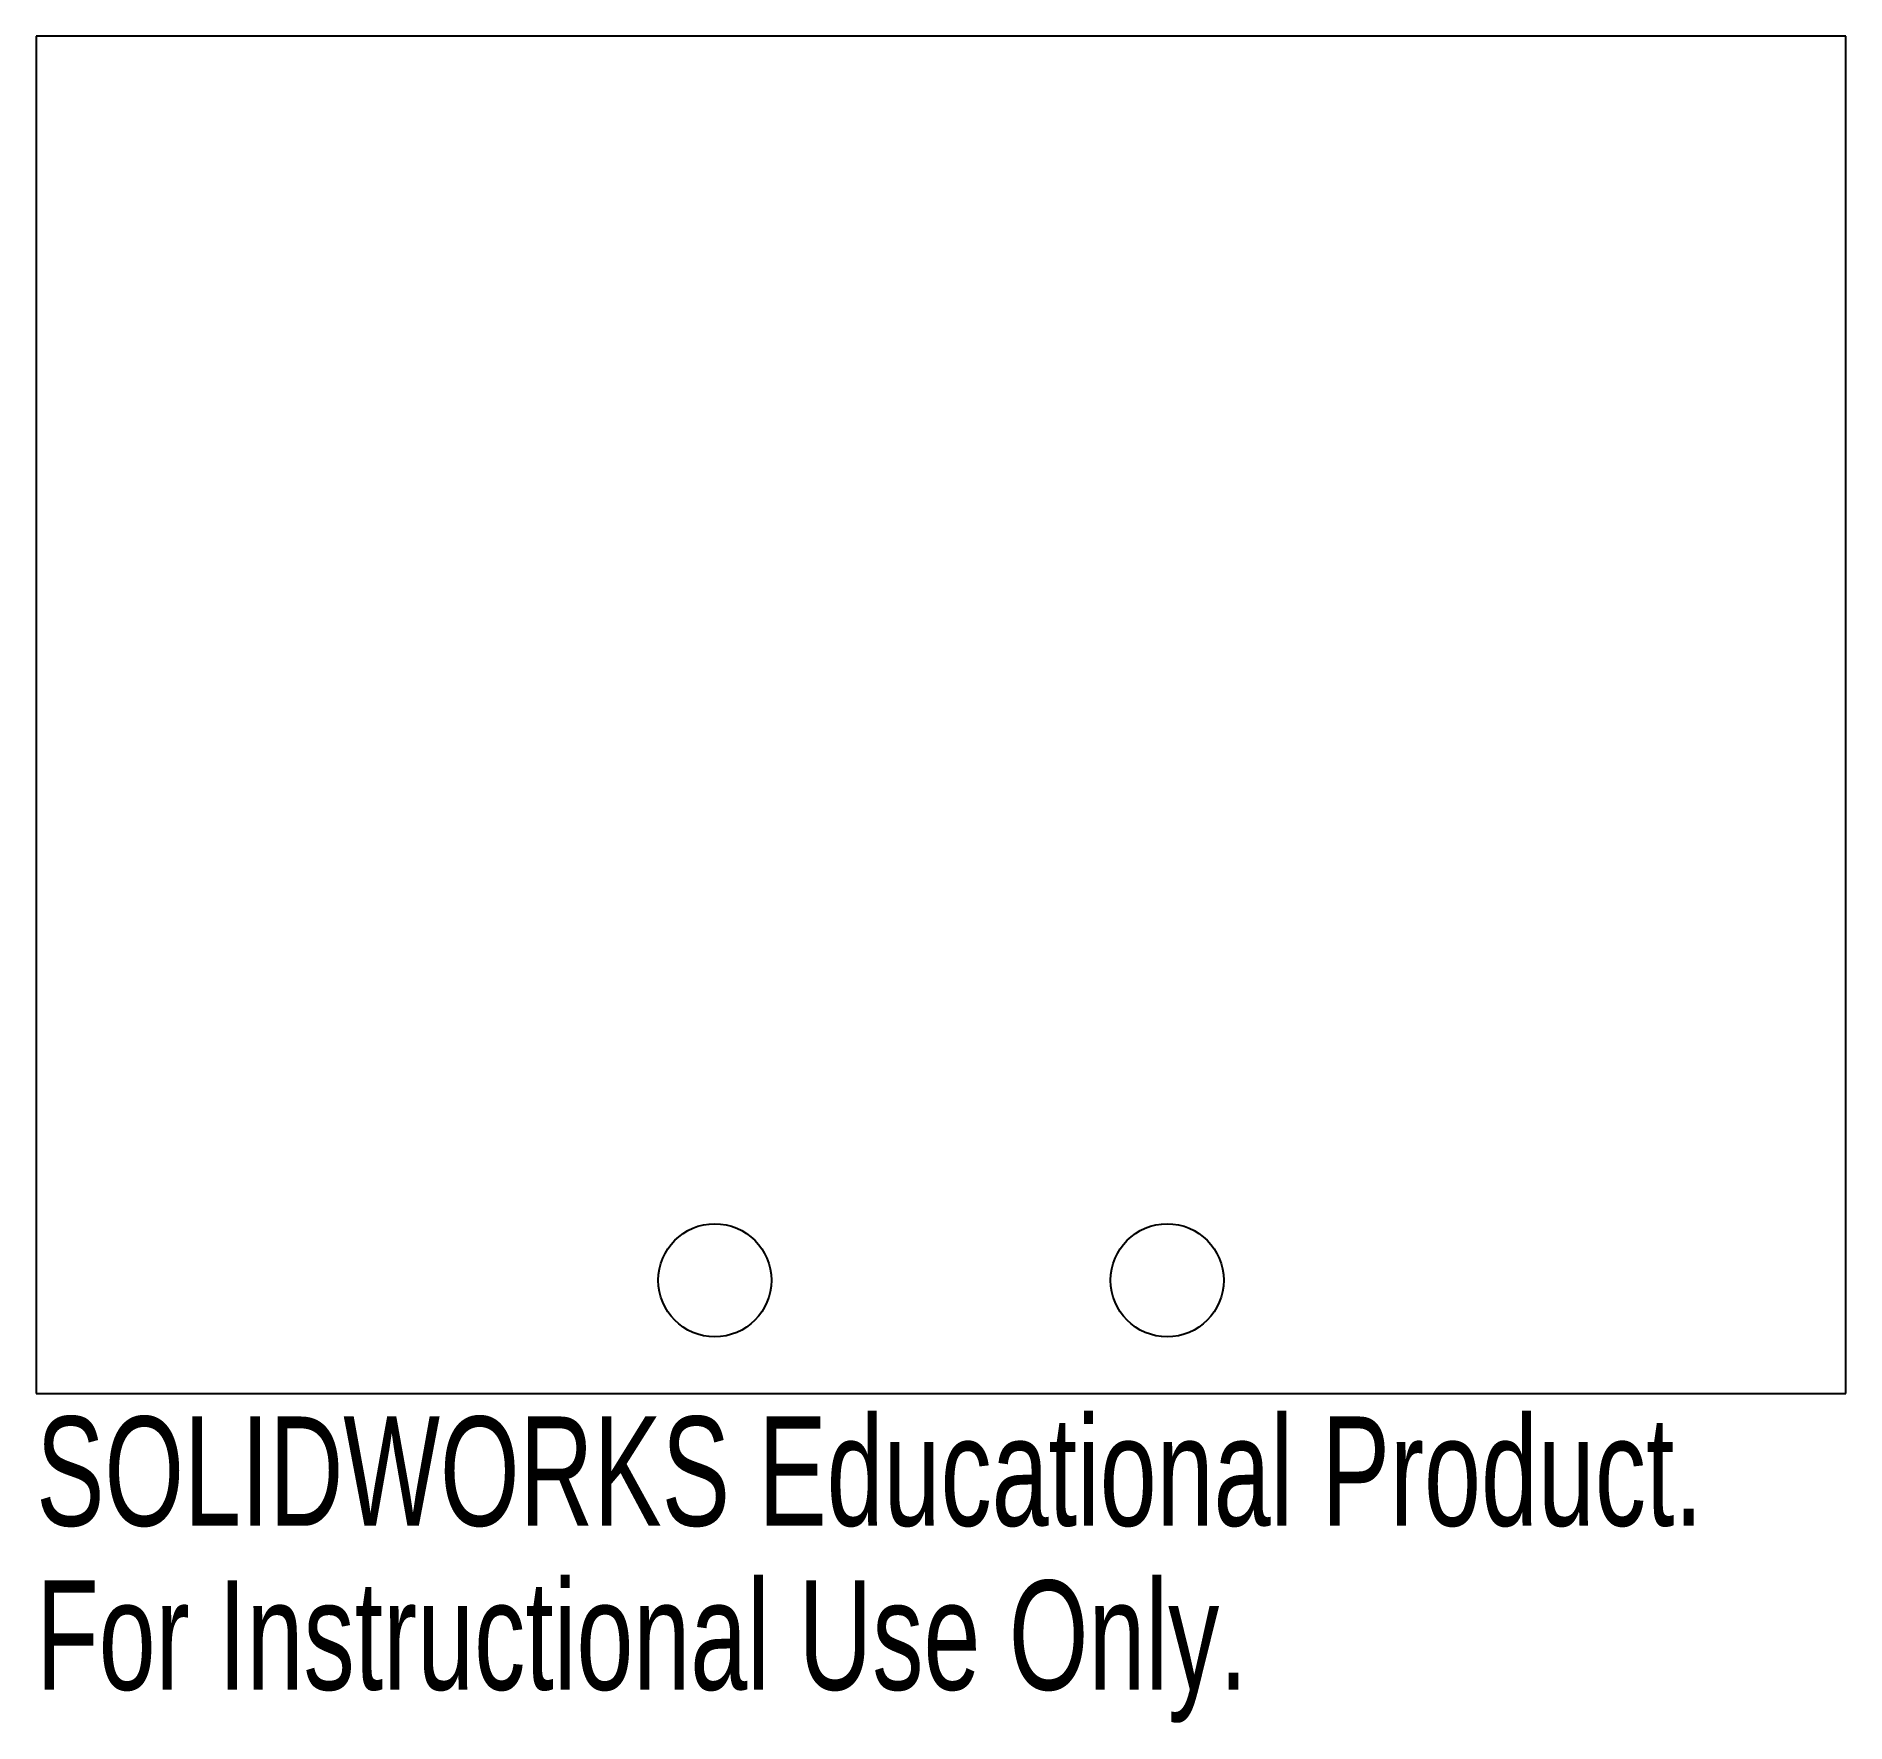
# Model space of a CAD drawing. Header units: millimetres. Extents: x -57.6 to 22.4, y -54.7 to 19.8.
import ezdxf

# ---------------------------------------------------------------- set-up
doc = ezdxf.new("R2010")
doc.units = ezdxf.units.MM
doc.styles.add('SLDTEXTSTYLE0', font='TXT', dxfattribs={"width": 0.7})

msp = doc.modelspace()

# ---------------------------------------------------------------- linework, layer by layer
at = {"color": 7, "linetype": 'Continuous', "lineweight": 25}
for p, q in [((-57.585, 19.814), (-57.585, -40.186)), ((22.415, 19.814), (-57.585, 19.814)), ((22.415, -40.186), (22.415, 19.814)), ((-57.585, -40.186), (22.415, -40.186))]:
    msp.add_line(p, q, dxfattribs=at)
for centre in [(-27.585, -35.186), (-7.585, -35.186)]:
    msp.add_circle(centre, 2.5, dxfattribs=at)

# ---------------------------------------------------------------- texts
at = {"color": 7, "linetype": 'Continuous', "char_height": 4.83362, "attachment_point": 1, "style": 'SLDTEXTSTYLE0'}
for s, insert in [('SOLIDWORKS Educational Product.', (-57.585, -41.206)), ('For Instructional Use Only.', (-57.585, -48.456))]:
    msp.add_mtext(s, dxfattribs=dict(at, insert=insert))

doc.saveas('drawing.dxf')
